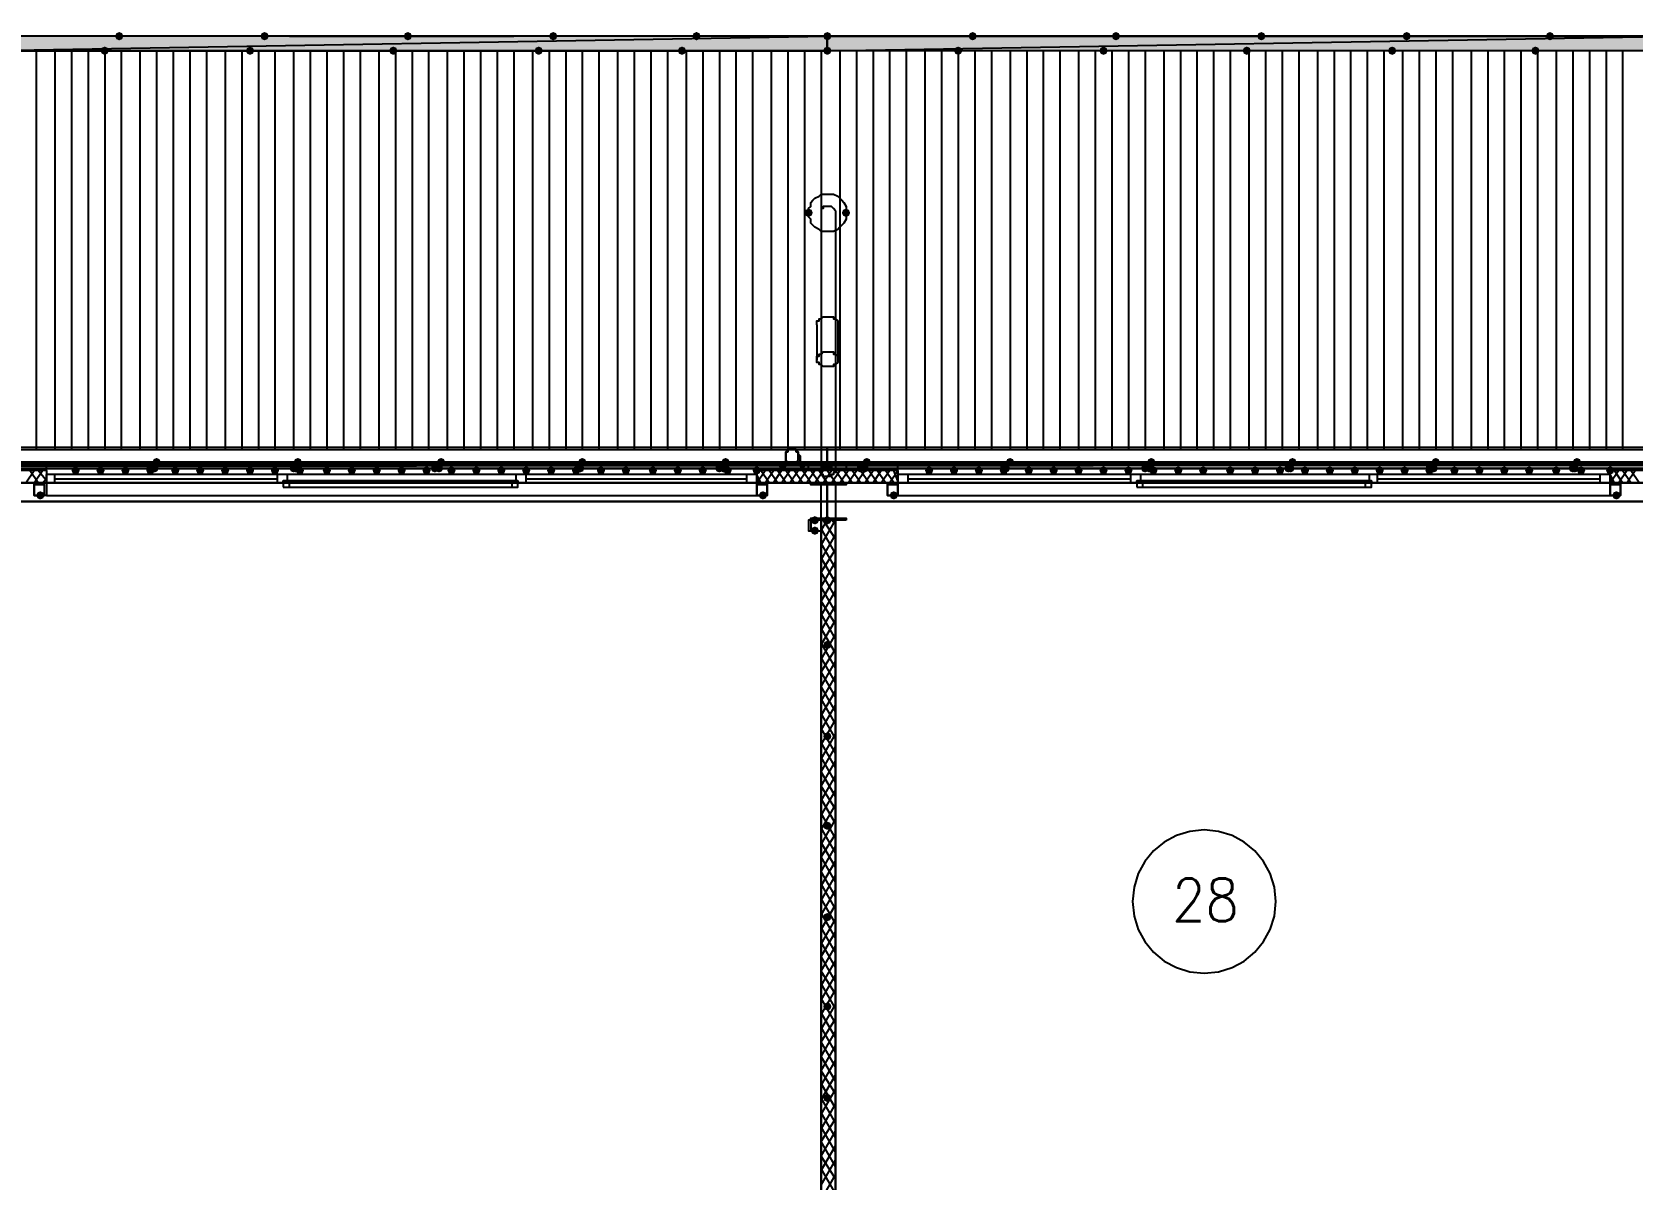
# Model space of a CAD drawing. Header units: millimetres. Extents: x 0 to 420, y 0 to 297.
# Drawn here: x 208.66 to 241.28, y 206.61 to 230 of the extents above; entities that cross this region are included whole.
import ezdxf

# ---------------------------------------------------------------- set-up
doc = ezdxf.new("R2010")
doc.units = ezdxf.units.MM
doc.layers.get('0').update_dxf_attribs({"linetype": 'CONTINUOUS'})
doc.styles.get("Standard").update_dxf_attribs({"font": 'STANDARD'})

msp = doc.modelspace()

# ---------------------------------------------------------------- hatches: boundary and pattern name
at = {"true_color": 0x0000fe}
for points in [[(210.523667, 229.912333), (210.498796, 229.852537), (210.439, 229.827667), (210.379204, 229.852537), (210.354333, 229.912333), (210.379204, 229.972129), (210.439, 229.997), (210.498796, 229.972129)], [(213.487, 229.912333), (213.462129, 229.852537), (213.402333, 229.827667), (213.342537, 229.852537), (213.317667, 229.912333), (213.342537, 229.972129), (213.402333, 229.997), (213.462129, 229.972129)], [(216.408, 229.912333), (216.383129, 229.852537), (216.323333, 229.827667), (216.263537, 229.852537), (216.238667, 229.912333), (216.263537, 229.972129), (216.323333, 229.997), (216.383129, 229.972129)], [(219.371333, 229.912333), (219.346462, 229.852537), (219.286667, 229.827667), (219.226871, 229.852537), (219.202, 229.912333), (219.226871, 229.972129), (219.286667, 229.997), (219.346462, 229.972129)], [(222.292333, 229.912333), (222.267462, 229.852537), (222.207667, 229.827667), (222.147871, 229.852537), (222.123, 229.912333), (222.147871, 229.972129), (222.207667, 229.997), (222.267462, 229.972129)], [(224.959333, 229.912333), (224.934463, 229.852537), (224.874667, 229.827667), (224.814871, 229.852537), (224.79, 229.912333), (224.814871, 229.972129), (224.874667, 229.997), (224.934462, 229.972129)], [(224.959333, 229.912333), (224.934463, 229.852537), (224.874667, 229.827667), (224.814871, 229.852537), (224.79, 229.912333), (224.814871, 229.972129), (224.874667, 229.997), (224.934462, 229.972129)], [(227.922667, 229.912333), (227.897796, 229.852537), (227.838, 229.827667), (227.778204, 229.852537), (227.753333, 229.912333), (227.778204, 229.972129), (227.838, 229.997), (227.897796, 229.972129)], [(230.843667, 229.912333), (230.818796, 229.852537), (230.759, 229.827667), (230.699204, 229.852537), (230.674333, 229.912333), (230.699204, 229.972129), (230.759, 229.997), (230.818796, 229.972129)], [(233.807, 229.912333), (233.782129, 229.852537), (233.722333, 229.827667), (233.662537, 229.852537), (233.637667, 229.912333), (233.662537, 229.972129), (233.722333, 229.997), (233.782129, 229.972129)], [(236.770333, 229.912333), (236.745462, 229.852537), (236.685667, 229.827667), (236.625871, 229.852537), (236.601, 229.912333), (236.625871, 229.972129), (236.685667, 229.997), (236.745462, 229.972129)], [(239.691333, 229.912333), (239.666462, 229.852537), (239.606667, 229.827667), (239.546871, 229.852537), (239.522, 229.912333), (239.546871, 229.972129), (239.606667, 229.997), (239.666462, 229.972129)], [(210.227333, 229.616), (210.202462, 229.556204), (210.142667, 229.531333), (210.082871, 229.556204), (210.058, 229.616), (210.082871, 229.675796), (210.142667, 229.700667), (210.202462, 229.675796)], [(213.190667, 229.616), (213.165796, 229.556204), (213.106, 229.531333), (213.046204, 229.556204), (213.021333, 229.616), (213.046204, 229.675796), (213.106, 229.700667), (213.165796, 229.675796)], [(216.111667, 229.616), (216.086796, 229.556204), (216.027, 229.531333), (215.967204, 229.556204), (215.942333, 229.616), (215.967204, 229.675796), (216.027, 229.700667), (216.086796, 229.675796)], [(219.075, 229.616), (219.050129, 229.556204), (218.990333, 229.531333), (218.930538, 229.556204), (218.905667, 229.616), (218.930537, 229.675796), (218.990333, 229.700667), (219.050129, 229.675796)], [(221.996, 229.616), (221.971129, 229.556204), (221.911333, 229.531333), (221.851538, 229.556204), (221.826667, 229.616), (221.851537, 229.675796), (221.911333, 229.700667), (221.971129, 229.675796)], [(224.959333, 229.616), (224.934463, 229.556204), (224.874667, 229.531333), (224.814871, 229.556204), (224.79, 229.616), (224.814871, 229.675796), (224.874667, 229.700667), (224.934462, 229.675796)], [(227.626333, 229.616), (227.601462, 229.556204), (227.541667, 229.531333), (227.481871, 229.556204), (227.457, 229.616), (227.481871, 229.675796), (227.541667, 229.700667), (227.601462, 229.675796)], [(230.589667, 229.616), (230.564796, 229.556204), (230.505, 229.531333), (230.445204, 229.556204), (230.420333, 229.616), (230.445204, 229.675796), (230.505, 229.700667), (230.564796, 229.675796)], [(233.510667, 229.616), (233.485796, 229.556204), (233.426, 229.531333), (233.366204, 229.556204), (233.341333, 229.616), (233.366204, 229.675796), (233.426, 229.700667), (233.485796, 229.675796)], [(236.474, 229.616), (236.449129, 229.556204), (236.389333, 229.531333), (236.329538, 229.556204), (236.304667, 229.616), (236.329537, 229.675796), (236.389333, 229.700667), (236.449129, 229.675796)], [(239.395, 229.616), (239.370129, 229.556204), (239.310333, 229.531333), (239.250538, 229.556204), (239.225667, 229.616), (239.250537, 229.675796), (239.310333, 229.700667), (239.370129, 229.675796)], [(211.158667, 221.107), (211.133796, 221.047204), (211.074, 221.022333), (211.014204, 221.047204), (210.989333, 221.107), (211.014204, 221.166796), (211.074, 221.191667), (211.133796, 221.166796)], [(211.243333, 221.107), (211.218462, 221.047204), (211.158667, 221.022333), (211.098871, 221.047204), (211.074, 221.107), (211.098871, 221.166796), (211.158667, 221.191667), (211.218462, 221.166796)], [(211.243333, 221.107), (211.218462, 221.047204), (211.158667, 221.022333), (211.098871, 221.047204), (211.074, 221.107), (211.098871, 221.166796), (211.158667, 221.191667), (211.218462, 221.166796)], [(211.285667, 221.234), (211.260796, 221.174204), (211.201, 221.149333), (211.141204, 221.174204), (211.116333, 221.234), (211.141204, 221.293796), (211.201, 221.318667), (211.260796, 221.293796)], [(214.079667, 221.107), (214.054796, 221.047204), (213.995, 221.022333), (213.935204, 221.047204), (213.910333, 221.107), (213.935204, 221.166796), (213.995, 221.191667), (214.054796, 221.166796)], [(214.122, 221.107), (214.097129, 221.047204), (214.037333, 221.022333), (213.977537, 221.047204), (213.952667, 221.107), (213.977537, 221.166796), (214.037333, 221.191667), (214.097129, 221.166796)], [(214.122, 221.107), (214.097129, 221.047204), (214.037333, 221.022333), (213.977537, 221.047204), (213.952667, 221.107), (213.977537, 221.166796), (214.037333, 221.191667), (214.097129, 221.166796)], [(214.164333, 221.234), (214.139462, 221.174204), (214.079667, 221.149333), (214.019871, 221.174204), (213.995, 221.234), (214.019871, 221.293796), (214.079667, 221.318667), (214.139462, 221.293796)], [(216.958333, 221.107), (216.933462, 221.047204), (216.873667, 221.022333), (216.813871, 221.047204), (216.789, 221.107), (216.813871, 221.166796), (216.873667, 221.191667), (216.933462, 221.166796)], [(217.043, 221.107), (217.018129, 221.047204), (216.958333, 221.022333), (216.898538, 221.047204), (216.873667, 221.107), (216.898537, 221.166796), (216.958333, 221.191667), (217.018129, 221.166796)], [(217.043, 221.107), (217.018129, 221.047204), (216.958333, 221.022333), (216.898538, 221.047204), (216.873667, 221.107), (216.898537, 221.166796), (216.958333, 221.191667), (217.018129, 221.166796)], [(217.085333, 221.234), (217.060462, 221.174204), (217.000667, 221.149333), (216.940871, 221.174204), (216.916, 221.234), (216.940871, 221.293796), (217.000667, 221.318667), (217.060462, 221.293796)], [(219.879333, 221.107), (219.854463, 221.047204), (219.794667, 221.022333), (219.734871, 221.047204), (219.71, 221.107), (219.734871, 221.166796), (219.794667, 221.191667), (219.854462, 221.166796)], [(219.921667, 221.107), (219.896796, 221.047204), (219.837, 221.022333), (219.777204, 221.047204), (219.752333, 221.107), (219.777204, 221.166796), (219.837, 221.191667), (219.896796, 221.166796)], [(219.921667, 221.107), (219.896796, 221.047204), (219.837, 221.022333), (219.777204, 221.047204), (219.752333, 221.107), (219.777204, 221.166796), (219.837, 221.191667), (219.896796, 221.166796)], [(219.964, 221.234), (219.939129, 221.174204), (219.879333, 221.149333), (219.819538, 221.174204), (219.794667, 221.234), (219.819537, 221.293796), (219.879333, 221.318667), (219.939129, 221.293796)], [(222.758, 221.107), (222.733129, 221.047204), (222.673333, 221.022333), (222.613538, 221.047204), (222.588667, 221.107), (222.613537, 221.166796), (222.673333, 221.191667), (222.733129, 221.166796)], [(222.842667, 221.107), (222.817796, 221.047204), (222.758, 221.022333), (222.698204, 221.047204), (222.673333, 221.107), (222.698204, 221.166796), (222.758, 221.191667), (222.817796, 221.166796)], [(222.842667, 221.107), (222.817796, 221.047204), (222.758, 221.022333), (222.698204, 221.047204), (222.673333, 221.107), (222.698204, 221.166796), (222.758, 221.191667), (222.817796, 221.166796)], [(222.885, 221.234), (222.860129, 221.174204), (222.800333, 221.149333), (222.740538, 221.174204), (222.715667, 221.234), (222.740537, 221.293796), (222.800333, 221.318667), (222.860129, 221.293796)], [(225.636667, 221.107), (225.611796, 221.047204), (225.552, 221.022333), (225.492204, 221.047204), (225.467333, 221.107), (225.492204, 221.166796), (225.552, 221.191667), (225.611796, 221.166796)], [(225.721333, 221.107), (225.696463, 221.047204), (225.636667, 221.022333), (225.576871, 221.047204), (225.552, 221.107), (225.576871, 221.166796), (225.636667, 221.191667), (225.696462, 221.166796)], [(225.721333, 221.107), (225.696463, 221.047204), (225.636667, 221.022333), (225.576871, 221.047204), (225.552, 221.107), (225.576871, 221.166796), (225.636667, 221.191667), (225.696462, 221.166796)], [(225.763667, 221.234), (225.738796, 221.174204), (225.679, 221.149333), (225.619204, 221.174204), (225.594333, 221.234), (225.619204, 221.293796), (225.679, 221.318667), (225.738796, 221.293796)], [(228.557667, 221.107), (228.532796, 221.047204), (228.473, 221.022333), (228.413204, 221.047204), (228.388333, 221.107), (228.413204, 221.166796), (228.473, 221.191667), (228.532796, 221.166796)], [(228.6, 221.107), (228.575129, 221.047204), (228.515333, 221.022333), (228.455537, 221.047204), (228.430667, 221.107), (228.455537, 221.166796), (228.515333, 221.191667), (228.575129, 221.166796)], [(228.6, 221.107), (228.575129, 221.047204), (228.515333, 221.022333), (228.455537, 221.047204), (228.430667, 221.107), (228.455537, 221.166796), (228.515333, 221.191667), (228.575129, 221.166796)], [(228.684667, 221.234), (228.659796, 221.174204), (228.6, 221.149333), (228.540204, 221.174204), (228.515333, 221.234), (228.540204, 221.293796), (228.6, 221.318667), (228.659796, 221.293796)], [(231.436333, 221.107), (231.411462, 221.047204), (231.351667, 221.022333), (231.291871, 221.047204), (231.267, 221.107), (231.291871, 221.166796), (231.351667, 221.191667), (231.411462, 221.166796)], [(231.521, 221.107), (231.496129, 221.047204), (231.436333, 221.022333), (231.376538, 221.047204), (231.351667, 221.107), (231.376537, 221.166796), (231.436333, 221.191667), (231.496129, 221.166796)], [(231.521, 221.107), (231.496129, 221.047204), (231.436333, 221.022333), (231.376538, 221.047204), (231.351667, 221.107), (231.376537, 221.166796), (231.436333, 221.191667), (231.496129, 221.166796)], [(231.563333, 221.234), (231.538462, 221.174204), (231.478667, 221.149333), (231.418871, 221.174204), (231.394, 221.234), (231.418871, 221.293796), (231.478667, 221.318667), (231.538462, 221.293796)], [(234.357333, 221.107), (234.332462, 221.047204), (234.272667, 221.022333), (234.212871, 221.047204), (234.188, 221.107), (234.212871, 221.166796), (234.272667, 221.191667), (234.332462, 221.166796)], [(234.399667, 221.107), (234.374796, 221.047204), (234.315, 221.022333), (234.255204, 221.047204), (234.230333, 221.107), (234.255204, 221.166796), (234.315, 221.191667), (234.374796, 221.166796)], [(234.399667, 221.107), (234.374796, 221.047204), (234.315, 221.022333), (234.255204, 221.047204), (234.230333, 221.107), (234.255204, 221.166796), (234.315, 221.191667), (234.374796, 221.166796)], [(234.442, 221.234), (234.417129, 221.174204), (234.357333, 221.149333), (234.297537, 221.174204), (234.272667, 221.234), (234.297537, 221.293796), (234.357333, 221.318667), (234.417129, 221.293796)], [(237.236, 221.107), (237.211129, 221.047204), (237.151333, 221.022333), (237.091538, 221.047204), (237.066667, 221.107), (237.091537, 221.166796), (237.151333, 221.191667), (237.211129, 221.166796)], [(237.320667, 221.107), (237.295796, 221.047204), (237.236, 221.022333), (237.176204, 221.047204), (237.151333, 221.107), (237.176204, 221.166796), (237.236, 221.191667), (237.295796, 221.166796)], [(237.320667, 221.107), (237.295796, 221.047204), (237.236, 221.022333), (237.176204, 221.047204), (237.151333, 221.107), (237.176204, 221.166796), (237.236, 221.191667), (237.295796, 221.166796)], [(237.363, 221.234), (237.338129, 221.174204), (237.278333, 221.149333), (237.218538, 221.174204), (237.193667, 221.234), (237.218537, 221.293796), (237.278333, 221.318667), (237.338129, 221.293796)], [(240.157, 221.107), (240.132129, 221.047204), (240.072333, 221.022333), (240.012538, 221.047204), (239.987667, 221.107), (240.012537, 221.166796), (240.072333, 221.191667), (240.132129, 221.166796)], [(240.199333, 221.107), (240.174463, 221.047204), (240.114667, 221.022333), (240.054871, 221.047204), (240.03, 221.107), (240.054871, 221.166796), (240.114667, 221.191667), (240.174462, 221.166796)], [(240.199333, 221.107), (240.174463, 221.047204), (240.114667, 221.022333), (240.054871, 221.047204), (240.03, 221.107), (240.054871, 221.166796), (240.114667, 221.191667), (240.174462, 221.166796)], [(240.241667, 221.234), (240.216796, 221.174204), (240.157, 221.149333), (240.097204, 221.174204), (240.072333, 221.234), (240.097204, 221.293796), (240.157, 221.318667), (240.216796, 221.293796)]]:
    msp.add_hatch(color=0, dxfattribs=at).paths.add_polyline_path(points, flags=0)
at = {"true_color": 0x000007}
h = msp.add_hatch(color=0, dxfattribs=at)
h.paths.add_polyline_path([(224.874667, 229.616), (207.518, 229.616), (224.874667, 229.912333)], flags=0)
h.paths.add_polyline_path([(207.518, 229.616), (224.874667, 229.912333), (207.518, 229.912333)], flags=0)
h = msp.add_hatch(color=0, dxfattribs=at)
h.paths.add_polyline_path([(242.273667, 229.616), (224.874667, 229.616), (242.273667, 229.912333)], flags=0)
h.paths.add_polyline_path([(224.874667, 229.616), (242.273667, 229.912333), (224.874667, 229.912333)], flags=0)
for points in [[(224.578333, 226.314), (224.553462, 226.254204), (224.493667, 226.229333), (224.433871, 226.254204), (224.409, 226.314), (224.433871, 226.373796), (224.493667, 226.398667), (224.553462, 226.373796)], [(225.340333, 226.314), (225.315462, 226.254204), (225.255667, 226.229333), (225.195871, 226.254204), (225.171, 226.314), (225.195871, 226.373796), (225.255667, 226.398667), (225.315462, 226.373796)], [(209.634667, 221.064667), (209.609796, 221.004871), (209.55, 220.98), (209.490204, 221.004871), (209.465333, 221.064667), (209.490204, 221.124462), (209.55, 221.149333), (209.609796, 221.124463)], [(210.142667, 221.064667), (210.117796, 221.004871), (210.058, 220.98), (209.998204, 221.004871), (209.973333, 221.064667), (209.998204, 221.124462), (210.058, 221.149333), (210.117796, 221.124463)], [(210.650667, 221.064667), (210.625796, 221.004871), (210.566, 220.98), (210.506204, 221.004871), (210.481333, 221.064667), (210.506204, 221.124462), (210.566, 221.149333), (210.625796, 221.124463)], [(211.158667, 221.064667), (211.133796, 221.004871), (211.074, 220.98), (211.014204, 221.004871), (210.989333, 221.064667), (211.014204, 221.124462), (211.074, 221.149333), (211.133796, 221.124463)], [(211.666667, 221.064667), (211.641796, 221.004871), (211.582, 220.98), (211.522204, 221.004871), (211.497333, 221.064667), (211.522204, 221.124462), (211.582, 221.149333), (211.641796, 221.124463)], [(212.174667, 221.064667), (212.149796, 221.004871), (212.09, 220.98), (212.030204, 221.004871), (212.005333, 221.064667), (212.030204, 221.124462), (212.09, 221.149333), (212.149796, 221.124463)], [(212.682667, 221.064667), (212.657796, 221.004871), (212.598, 220.98), (212.538204, 221.004871), (212.513333, 221.064667), (212.538204, 221.124462), (212.598, 221.149333), (212.657796, 221.124463)], [(213.190667, 221.064667), (213.165796, 221.004871), (213.106, 220.98), (213.046204, 221.004871), (213.021333, 221.064667), (213.046204, 221.124462), (213.106, 221.149333), (213.165796, 221.124463)], [(213.698667, 221.064667), (213.673796, 221.004871), (213.614, 220.98), (213.554204, 221.004871), (213.529333, 221.064667), (213.554204, 221.124462), (213.614, 221.149333), (213.673796, 221.124463)], [(214.206667, 221.064667), (214.181796, 221.004871), (214.122, 220.98), (214.062204, 221.004871), (214.037333, 221.064667), (214.062204, 221.124462), (214.122, 221.149333), (214.181796, 221.124463)], [(214.757, 221.064667), (214.732129, 221.004871), (214.672333, 220.98), (214.612537, 221.004871), (214.587667, 221.064667), (214.612537, 221.124462), (214.672333, 221.149333), (214.732129, 221.124463)], [(215.265, 221.064667), (215.240129, 221.004871), (215.180333, 220.98), (215.120538, 221.004871), (215.095667, 221.064667), (215.120537, 221.124462), (215.180333, 221.149333), (215.240129, 221.124463)], [(215.773, 221.064667), (215.748129, 221.004871), (215.688333, 220.98), (215.628537, 221.004871), (215.603667, 221.064667), (215.628537, 221.124462), (215.688333, 221.149333), (215.748129, 221.124463)], [(216.281, 221.064667), (216.256129, 221.004871), (216.196333, 220.98), (216.136538, 221.004871), (216.111667, 221.064667), (216.136537, 221.124462), (216.196333, 221.149333), (216.256129, 221.124463)], [(216.789, 221.064667), (216.764129, 221.004871), (216.704333, 220.98), (216.644538, 221.004871), (216.619667, 221.064667), (216.644537, 221.124462), (216.704333, 221.149333), (216.764129, 221.124463)], [(217.297, 221.064667), (217.272129, 221.004871), (217.212333, 220.98), (217.152537, 221.004871), (217.127667, 221.064667), (217.152537, 221.124462), (217.212333, 221.149333), (217.272129, 221.124463)], [(217.805, 221.064667), (217.780129, 221.004871), (217.720333, 220.98), (217.660538, 221.004871), (217.635667, 221.064667), (217.660537, 221.124462), (217.720333, 221.149333), (217.780129, 221.124463)], [(218.313, 221.064667), (218.288129, 221.004871), (218.228333, 220.98), (218.168538, 221.004871), (218.143667, 221.064667), (218.168537, 221.124462), (218.228333, 221.149333), (218.288129, 221.124463)], [(218.821, 221.064667), (218.796129, 221.004871), (218.736333, 220.98), (218.676538, 221.004871), (218.651667, 221.064667), (218.676537, 221.124462), (218.736333, 221.149333), (218.796129, 221.124463)], [(219.329, 221.064667), (219.304129, 221.004871), (219.244333, 220.98), (219.184538, 221.004871), (219.159667, 221.064667), (219.184537, 221.124462), (219.244333, 221.149333), (219.304129, 221.124463)], [(219.837, 221.064667), (219.812129, 221.004871), (219.752333, 220.98), (219.692537, 221.004871), (219.667667, 221.064667), (219.692537, 221.124462), (219.752333, 221.149333), (219.812129, 221.124463)], [(220.345, 221.064667), (220.320129, 221.004871), (220.260333, 220.98), (220.200538, 221.004871), (220.175667, 221.064667), (220.200537, 221.124462), (220.260333, 221.149333), (220.320129, 221.124463)], [(220.853, 221.064667), (220.828129, 221.004871), (220.768333, 220.98), (220.708538, 221.004871), (220.683667, 221.064667), (220.708537, 221.124462), (220.768333, 221.149333), (220.828129, 221.124463)], [(221.403333, 221.064667), (221.378463, 221.004871), (221.318667, 220.98), (221.258871, 221.004871), (221.234, 221.064667), (221.258871, 221.124462), (221.318667, 221.149333), (221.378462, 221.124463)], [(221.911333, 221.064667), (221.886462, 221.004871), (221.826667, 220.98), (221.766871, 221.004871), (221.742, 221.064667), (221.766871, 221.124462), (221.826667, 221.149333), (221.886462, 221.124463)], [(222.419333, 221.064667), (222.394463, 221.004871), (222.334667, 220.98), (222.274871, 221.004871), (222.25, 221.064667), (222.274871, 221.124462), (222.334667, 221.149333), (222.394462, 221.124463)], [(222.927333, 221.064667), (222.902462, 221.004871), (222.842667, 220.98), (222.782871, 221.004871), (222.758, 221.064667), (222.782871, 221.124462), (222.842667, 221.149333), (222.902462, 221.124463)], [(223.52, 221.064667), (223.495129, 221.004871), (223.435333, 220.98), (223.375538, 221.004871), (223.350667, 221.064667), (223.375537, 221.124462), (223.435333, 221.149333), (223.495129, 221.124463)], [(223.52, 221.064667), (223.495129, 221.004871), (223.435333, 220.98), (223.375538, 221.004871), (223.350667, 221.064667), (223.375537, 221.124462), (223.435333, 221.149333), (223.495129, 221.124463)], [(227.033667, 221.064667), (227.008796, 221.004871), (226.949, 220.98), (226.889204, 221.004871), (226.864333, 221.064667), (226.889204, 221.124462), (226.949, 221.149333), (227.008796, 221.124463)], [(227.541667, 221.064667), (227.516796, 221.004871), (227.457, 220.98), (227.397204, 221.004871), (227.372333, 221.064667), (227.397204, 221.124462), (227.457, 221.149333), (227.516796, 221.124463)], [(228.049667, 221.064667), (228.024796, 221.004871), (227.965, 220.98), (227.905204, 221.004871), (227.880333, 221.064667), (227.905204, 221.124462), (227.965, 221.149333), (228.024796, 221.124463)], [(228.557667, 221.064667), (228.532796, 221.004871), (228.473, 220.98), (228.413204, 221.004871), (228.388333, 221.064667), (228.413204, 221.124462), (228.473, 221.149333), (228.532796, 221.124463)], [(229.065667, 221.064667), (229.040796, 221.004871), (228.981, 220.98), (228.921204, 221.004871), (228.896333, 221.064667), (228.921204, 221.124462), (228.981, 221.149333), (229.040796, 221.124463)], [(229.573667, 221.064667), (229.548796, 221.004871), (229.489, 220.98), (229.429204, 221.004871), (229.404333, 221.064667), (229.429204, 221.124462), (229.489, 221.149333), (229.548796, 221.124463)], [(230.081667, 221.064667), (230.056796, 221.004871), (229.997, 220.98), (229.937204, 221.004871), (229.912333, 221.064667), (229.937204, 221.124462), (229.997, 221.149333), (230.056796, 221.124463)], [(230.589667, 221.064667), (230.564796, 221.004871), (230.505, 220.98), (230.445204, 221.004871), (230.420333, 221.064667), (230.445204, 221.124462), (230.505, 221.149333), (230.564796, 221.124463)], [(231.097667, 221.064667), (231.072796, 221.004871), (231.013, 220.98), (230.953204, 221.004871), (230.928333, 221.064667), (230.953204, 221.124462), (231.013, 221.149333), (231.072796, 221.124463)], [(231.605667, 221.064667), (231.580796, 221.004871), (231.521, 220.98), (231.461204, 221.004871), (231.436333, 221.064667), (231.461204, 221.124462), (231.521, 221.149333), (231.580796, 221.124463)], [(232.113667, 221.064667), (232.088796, 221.004871), (232.029, 220.98), (231.969204, 221.004871), (231.944333, 221.064667), (231.969204, 221.124462), (232.029, 221.149333), (232.088796, 221.124463)], [(232.621667, 221.064667), (232.596796, 221.004871), (232.537, 220.98), (232.477204, 221.004871), (232.452333, 221.064667), (232.477204, 221.124462), (232.537, 221.149333), (232.596796, 221.124463)], [(233.172, 221.064667), (233.147129, 221.004871), (233.087333, 220.98), (233.027537, 221.004871), (233.002667, 221.064667), (233.027537, 221.124462), (233.087333, 221.149333), (233.147129, 221.124463)], [(233.68, 221.064667), (233.655129, 221.004871), (233.595333, 220.98), (233.535538, 221.004871), (233.510667, 221.064667), (233.535537, 221.124462), (233.595333, 221.149333), (233.655129, 221.124463)], [(234.188, 221.064667), (234.163129, 221.004871), (234.103333, 220.98), (234.043538, 221.004871), (234.018667, 221.064667), (234.043537, 221.124462), (234.103333, 221.149333), (234.163129, 221.124463)], [(234.696, 221.064667), (234.671129, 221.004871), (234.611333, 220.98), (234.551538, 221.004871), (234.526667, 221.064667), (234.551537, 221.124462), (234.611333, 221.149333), (234.671129, 221.124463)], [(235.204, 221.064667), (235.179129, 221.004871), (235.119333, 220.98), (235.059538, 221.004871), (235.034667, 221.064667), (235.059537, 221.124462), (235.119333, 221.149333), (235.179129, 221.124463)], [(235.712, 221.064667), (235.687129, 221.004871), (235.627333, 220.98), (235.567537, 221.004871), (235.542667, 221.064667), (235.567537, 221.124462), (235.627333, 221.149333), (235.687129, 221.124463)], [(236.22, 221.064667), (236.195129, 221.004871), (236.135333, 220.98), (236.075538, 221.004871), (236.050667, 221.064667), (236.075537, 221.124462), (236.135333, 221.149333), (236.195129, 221.124463)], [(236.728, 221.064667), (236.703129, 221.004871), (236.643333, 220.98), (236.583537, 221.004871), (236.558667, 221.064667), (236.583537, 221.124462), (236.643333, 221.149333), (236.703129, 221.124463)], [(237.236, 221.064667), (237.211129, 221.004871), (237.151333, 220.98), (237.091538, 221.004871), (237.066667, 221.064667), (237.091537, 221.124462), (237.151333, 221.149333), (237.211129, 221.124463)], [(237.744, 221.064667), (237.719129, 221.004871), (237.659333, 220.98), (237.599538, 221.004871), (237.574667, 221.064667), (237.599537, 221.124462), (237.659333, 221.149333), (237.719129, 221.124463)], [(238.252, 221.064667), (238.227129, 221.004871), (238.167333, 220.98), (238.107537, 221.004871), (238.082667, 221.064667), (238.107537, 221.124462), (238.167333, 221.149333), (238.227129, 221.124463)], [(238.76, 221.064667), (238.735129, 221.004871), (238.675333, 220.98), (238.615538, 221.004871), (238.590667, 221.064667), (238.615537, 221.124462), (238.675333, 221.149333), (238.735129, 221.124463)], [(239.268, 221.064667), (239.243129, 221.004871), (239.183333, 220.98), (239.123538, 221.004871), (239.098667, 221.064667), (239.123537, 221.124462), (239.183333, 221.149333), (239.243129, 221.124463)], [(239.818333, 221.064667), (239.793462, 221.004871), (239.733667, 220.98), (239.673871, 221.004871), (239.649, 221.064667), (239.673871, 221.124462), (239.733667, 221.149333), (239.793462, 221.124463)], [(240.326333, 221.064667), (240.301462, 221.004871), (240.241667, 220.98), (240.181871, 221.004871), (240.157, 221.064667), (240.181871, 221.124462), (240.241667, 221.149333), (240.301462, 221.124463)], [(240.919, 221.064667), (240.894129, 221.004871), (240.834333, 220.98), (240.774538, 221.004871), (240.749667, 221.064667), (240.774537, 221.124462), (240.834333, 221.149333), (240.894129, 221.124463)], [(208.915, 220.556667), (208.890129, 220.496871), (208.830333, 220.472), (208.770538, 220.496871), (208.745667, 220.556667), (208.770537, 220.616462), (208.830333, 220.641333), (208.890129, 220.616463)], [(223.647, 220.556667), (223.622129, 220.496871), (223.562333, 220.472), (223.502537, 220.496871), (223.477667, 220.556667), (223.502537, 220.616462), (223.562333, 220.641333), (223.622129, 220.616463)], [(226.314, 220.556667), (226.289129, 220.496871), (226.229333, 220.472), (226.169537, 220.496871), (226.144667, 220.556667), (226.169537, 220.616462), (226.229333, 220.641333), (226.289129, 220.616463)], [(241.046, 220.556667), (241.021129, 220.496871), (240.961333, 220.472), (240.901538, 220.496871), (240.876667, 220.556667), (240.901537, 220.616462), (240.961333, 220.641333), (241.021129, 220.616463)], [(224.705333, 220.048667), (224.680462, 219.988871), (224.620667, 219.964), (224.560871, 219.988871), (224.536, 220.048667), (224.560871, 220.108462), (224.620667, 220.133333), (224.680462, 220.108463)], [(224.705333, 219.837), (224.680462, 219.777204), (224.620667, 219.752333), (224.560871, 219.777204), (224.536, 219.837), (224.560871, 219.896796), (224.620667, 219.921667), (224.680462, 219.896796)], [(224.959333, 220.048667), (224.934463, 219.988871), (224.874667, 219.964), (224.814871, 219.988871), (224.79, 220.048667), (224.814871, 220.108462), (224.874667, 220.133333), (224.934462, 220.108463)], [(224.959333, 217.508667), (224.934463, 217.448871), (224.874667, 217.424), (224.814871, 217.448871), (224.79, 217.508667), (224.814871, 217.568462), (224.874667, 217.593333), (224.934462, 217.568463)], [(224.959333, 215.646), (224.934463, 215.586204), (224.874667, 215.561333), (224.814871, 215.586204), (224.79, 215.646), (224.814871, 215.705796), (224.874667, 215.730667), (224.934462, 215.705796)], [(224.959333, 213.825667), (224.934463, 213.765871), (224.874667, 213.741), (224.814871, 213.765871), (224.79, 213.825667), (224.814871, 213.885462), (224.874667, 213.910333), (224.934462, 213.885463)], [(224.959333, 211.963), (224.934463, 211.903204), (224.874667, 211.878333), (224.814871, 211.903204), (224.79, 211.963), (224.814871, 212.022796), (224.874667, 212.047667), (224.934462, 212.022796)], [(224.959333, 210.142667), (224.934463, 210.082871), (224.874667, 210.058), (224.814871, 210.082871), (224.79, 210.142667), (224.814871, 210.202462), (224.874667, 210.227333), (224.934462, 210.202463)], [(224.959333, 208.28), (224.934463, 208.220204), (224.874667, 208.195333), (224.814871, 208.220204), (224.79, 208.28), (224.814871, 208.339796), (224.874667, 208.364667), (224.934462, 208.339796)]]:
    msp.add_hatch(color=0, dxfattribs=at).paths.add_polyline_path(points, flags=0)
h = msp.add_hatch(color=0, dxfattribs=at)
h.paths.add_polyline_path([(119.972667, 221.234), (381.973667, 221.234), (119.972667, 221.107)], flags=0)
h.paths.add_polyline_path([(381.973667, 221.234), (119.972667, 221.107), (381.973667, 221.107)], flags=0)

# ---------------------------------------------------------------- linework, layer by layer
at = {"color": 0, "true_color": 0x000007}
for points in [[(224.874667, 229.912333), (207.518, 229.912333)], [(213.910333, 229.912333), (218.482333, 229.912333)], [(242.273667, 229.912333), (224.874667, 229.912333)], [(231.309333, 229.912333), (235.839, 229.912333)], [(224.493667, 226.314), (224.493667, 226.398667), (224.536, 226.441), (224.536, 226.525667), (224.578333, 226.568), (224.620667, 226.610333), (224.705333, 226.652667), (224.747667, 226.695), (224.832333, 226.695), (224.874667, 226.695), (224.959333, 226.695), (225.001667, 226.695), (225.086333, 226.652667), (225.128667, 226.610333), (225.171, 226.568), (225.213333, 226.525667), (225.255667, 226.441), (225.255667, 226.398667), (225.255667, 226.314)], [(225.044, 226.356333), (225.001667, 226.398667), (224.959333, 226.441), (224.917, 226.441), (224.874667, 226.441), (224.832333, 226.441), (224.79, 226.441), (224.79, 226.398667), (224.747667, 226.398667), (224.747667, 226.356333)], [(224.747667, 226.356333), (224.747667, 221.022333)], [(225.044, 226.356333), (225.044, 221.022333)], [(224.663, 224.028), (224.663, 224.070333), (224.663, 224.112667), (224.705333, 224.112667), (224.705333, 224.155), (224.747667, 224.155), (224.79, 224.197333), (224.832333, 224.197333), (224.874667, 224.197333), (224.917, 224.197333), (224.959333, 224.197333), (225.001667, 224.197333), (225.001667, 224.155), (225.044, 224.155), (225.086333, 224.112667), (225.086333, 224.070333), (225.086333, 224.028)], [(224.663, 224.028), (224.663, 223.308333)], [(225.086333, 224.028), (225.086333, 223.308333)], [(208.957333, 221.064667), (208.957333, 221.191667), (223.435333, 221.191667), (223.435333, 221.064667)], [(225.255667, 221.191667), (225.213333, 221.191667), (225.171, 221.191667), (225.128667, 221.191667), (225.086333, 221.191667), (225.001667, 221.191667), (224.959333, 221.191667), (224.874667, 221.191667), (224.832333, 221.191667), (224.747667, 221.191667), (224.705333, 221.191667), (224.620667, 221.191667), (224.578333, 221.191667), (224.536, 221.191667), (224.493667, 221.191667)], [(225.255667, 221.191667), (225.255667, 221.064667), (225.213333, 221.064667), (225.171, 221.064667), (225.128667, 221.064667), (225.086333, 221.064667), (225.001667, 221.064667), (224.959333, 221.064667), (224.874667, 221.064667), (224.832333, 221.064667), (224.747667, 221.064667), (224.705333, 221.064667), (224.620667, 221.064667), (224.578333, 221.064667), (224.536, 221.064667), (224.493667, 221.064667), (224.493667, 221.191667)], [(226.314, 221.064667), (226.314, 221.191667), (240.834333, 221.191667), (240.834333, 221.064667)], [(119.972667, 221.107), (381.973667, 221.107), (119.972667, 221.107), (381.973667, 221.107)], [(119.972667, 221.107), (381.973667, 221.107)], [(119.972667, 221.107), (381.973667, 221.107)], [(208.957333, 221.064667), (206.036333, 221.064667)], [(208.534, 220.810667), (208.703333, 221.064667)], [(208.788, 220.810667), (208.618667, 221.064667)], [(208.703333, 220.810667), (208.872667, 221.064667)], [(208.957333, 220.853), (208.788, 221.064667)], [(208.872667, 220.810667), (208.957333, 220.895333)], [(208.957333, 221.064667), (208.957333, 220.98), (208.957333, 220.810667)], [(208.957333, 221.064667), (208.957333, 220.98)], [(208.957333, 220.810667), (209.126667, 220.810667), (209.126667, 220.98), (208.957333, 220.98)], [(213.656333, 220.98), (209.126667, 220.98)], [(209.126667, 220.895333), (213.656333, 220.895333)], [(213.741, 220.98), (213.656333, 220.98), (213.656333, 220.810667), (213.741, 220.810667)], [(213.741, 220.810667), (213.783333, 220.810667), (213.783333, 220.853), (213.868, 220.853), (213.868, 220.98), (213.741, 220.98)], [(218.524667, 220.98), (213.868, 220.98)], [(218.44, 220.853), (213.910333, 220.853)], [(218.609333, 220.98), (218.524667, 220.98), (218.524667, 220.853), (218.567, 220.853), (218.567, 220.810667), (218.609333, 220.810667)], [(218.609333, 220.810667), (218.736333, 220.810667), (218.736333, 220.98), (218.609333, 220.98)], [(223.223667, 220.98), (218.736333, 220.98)], [(218.736333, 220.895333), (223.223667, 220.895333)], [(223.435333, 220.98), (223.223667, 220.98), (223.223667, 220.810667), (223.435333, 220.810667)], [(223.435333, 220.810667), (223.604667, 221.064667)], [(223.435333, 221.064667), (223.435333, 220.98), (223.435333, 220.810667)], [(223.435333, 221.064667), (223.435333, 220.98)], [(226.314, 221.064667), (223.435333, 221.064667)], [(223.52, 220.810667), (223.435333, 220.98)], [(223.689333, 220.810667), (223.52, 221.064667)], [(223.604667, 220.810667), (223.774, 221.064667)], [(223.858667, 220.810667), (223.689333, 221.064667)], [(223.774, 220.810667), (223.943333, 221.064667)], [(224.028, 220.810667), (223.858667, 221.064667)], [(223.943333, 220.810667), (224.112667, 221.064667)], [(224.197333, 220.810667), (224.028, 221.064667)], [(224.112667, 220.810667), (224.282, 221.064667)], [(224.366667, 220.810667), (224.197333, 221.064667)], [(224.282, 220.810667), (224.451333, 221.064667)], [(224.536, 220.810667), (224.366667, 221.064667)], [(224.451333, 220.810667), (224.620667, 221.064667)], [(224.705333, 220.810667), (224.536, 221.064667)], [(224.620667, 220.810667), (224.79, 221.064667)], [(224.874667, 220.810667), (224.705333, 221.064667)], [(224.79, 220.810667), (224.959333, 221.064667)], [(225.044, 220.810667), (224.874667, 221.064667)], [(224.959333, 220.810667), (225.128667, 221.064667)], [(225.213333, 220.810667), (225.044, 221.064667)], [(225.128667, 220.810667), (225.298, 221.064667)], [(225.382667, 220.810667), (225.213333, 221.064667)], [(225.298, 220.810667), (225.467333, 221.064667)], [(225.552, 220.810667), (225.382667, 221.064667)], [(225.467333, 220.810667), (225.636667, 221.064667)], [(225.721333, 220.810667), (225.552, 221.064667)], [(225.636667, 220.810667), (225.806, 221.064667)], [(225.890667, 220.810667), (225.721333, 221.064667)], [(225.806, 220.810667), (225.975333, 221.064667)], [(226.06, 220.810667), (225.890667, 221.064667)], [(225.975333, 220.810667), (226.144667, 221.064667)], [(226.229333, 220.810667), (226.06, 221.064667)], [(226.144667, 220.810667), (226.314, 221.064667)], [(226.314, 220.853), (226.229333, 221.064667)], [(226.314, 221.064667), (226.314, 220.98), (226.314, 220.810667)], [(226.314, 221.064667), (226.314, 220.98)], [(226.314, 220.810667), (226.525667, 220.810667), (226.525667, 220.98), (226.314, 220.98)], [(226.314, 220.810667), (226.314, 220.853)], [(231.055333, 220.98), (226.525667, 220.98)], [(226.525667, 220.895333), (231.055333, 220.895333)], [(231.14, 220.98), (231.055333, 220.98), (231.055333, 220.810667), (231.14, 220.810667)], [(231.14, 220.810667), (231.182333, 220.810667), (231.182333, 220.853), (231.267, 220.853), (231.267, 220.98), (231.14, 220.98)], [(235.923667, 220.98), (231.267, 220.98)], [(235.839, 220.853), (231.309333, 220.853)], [(236.008333, 220.98), (235.923667, 220.98), (235.923667, 220.853), (235.966, 220.853), (235.966, 220.810667), (236.008333, 220.810667)], [(236.008333, 220.810667), (236.093, 220.810667), (236.093, 220.98), (236.008333, 220.98)], [(240.622667, 220.98), (236.093, 220.98)], [(236.093, 220.895333), (240.622667, 220.895333)], [(240.834333, 220.98), (240.622667, 220.98), (240.622667, 220.810667), (240.834333, 220.810667)], [(240.834333, 221.022333), (240.834333, 221.064667)], [(240.834333, 220.810667), (241.003667, 221.064667)], [(240.834333, 221.064667), (240.834333, 220.98), (240.834333, 220.810667)], [(240.834333, 221.064667), (240.834333, 220.98)], [(243.713, 221.064667), (240.834333, 221.064667)], [(240.919, 220.810667), (240.834333, 220.98)], [(241.088333, 220.810667), (240.919, 221.064667)], [(241.003667, 220.810667), (241.173, 221.064667)], [(241.257667, 220.810667), (241.088333, 221.064667)], [(241.173, 220.810667), (241.342333, 221.064667)], [(241.427, 220.810667), (241.257667, 221.064667)], [(206.036333, 220.810667), (208.957333, 220.810667)], [(208.830333, 220.810667), (208.830333, 220.768333)], [(216.196333, 220.810667), (208.957333, 220.810667), (208.957333, 220.683667)], [(216.196333, 220.810667), (208.957333, 220.810667), (208.957333, 220.683667)], [(208.957333, 220.810667), (223.435333, 220.810667)], [(208.957333, 220.683667), (208.957333, 220.556667), (216.196333, 220.556667)], [(208.957333, 220.683667), (208.957333, 220.556667), (216.196333, 220.556667)], [(209.126667, 220.810667), (213.656333, 220.810667)], [(213.910333, 220.810667), (218.44, 220.810667)], [(213.910333, 220.726), (218.44, 220.726)], [(213.910333, 220.726), (218.44, 220.726)], [(223.435333, 220.683667), (223.435333, 220.810667), (216.196333, 220.810667)], [(223.435333, 220.683667), (223.435333, 220.810667), (216.196333, 220.810667)], [(216.196333, 220.556667), (223.435333, 220.556667), (223.435333, 220.683667)], [(216.196333, 220.556667), (223.435333, 220.556667), (223.435333, 220.683667)], [(218.736333, 220.810667), (223.223667, 220.810667)], [(223.435333, 220.810667), (226.314, 220.810667)], [(223.562333, 220.810667), (223.562333, 220.768333)], [(224.536, 220.768333), (224.536, 220.810667)], [(224.705333, 220.768333), (224.705333, 220.810667)], [(224.874667, 220.048667), (224.874667, 220.810667)], [(225.044, 220.768333), (225.044, 220.810667)], [(225.213333, 220.768333), (225.213333, 220.810667)], [(226.229333, 220.810667), (226.229333, 220.768333)], [(233.595333, 220.810667), (226.314, 220.810667), (226.314, 220.683667)], [(233.595333, 220.810667), (226.314, 220.810667), (226.314, 220.683667)], [(226.314, 220.810667), (240.834333, 220.810667)], [(226.314, 220.683667), (226.314, 220.556667), (233.595333, 220.556667)], [(226.314, 220.683667), (226.314, 220.556667), (233.595333, 220.556667)], [(226.525667, 220.810667), (231.055333, 220.810667)], [(231.309333, 220.810667), (235.839, 220.810667)], [(231.309333, 220.726), (235.839, 220.726)], [(231.309333, 220.726), (235.839, 220.726)], [(240.834333, 220.683667), (240.834333, 220.810667), (233.595333, 220.810667)], [(240.834333, 220.683667), (240.834333, 220.810667), (233.595333, 220.810667)], [(233.595333, 220.556667), (240.834333, 220.556667), (240.834333, 220.683667)], [(233.595333, 220.556667), (240.834333, 220.556667), (240.834333, 220.683667)], [(236.093, 220.810667), (240.622667, 220.810667)], [(240.834333, 220.810667), (242.654667, 220.810667)], [(240.961333, 220.810667), (240.961333, 220.768333)], [(224.536, 220.048667), (224.536, 220.091)], [(224.705333, 220.048667), (224.705333, 220.091)], [(224.747667, 219.837), (224.874667, 220.048667)], [(224.747667, 219.540667), (225.044, 220.048667)], [(225.044, 219.371333), (224.747667, 219.879333)], [(225.044, 219.667667), (224.79, 220.048667)], [(225.044, 219.964), (224.959333, 220.048667)], [(225.044, 220.048667), (225.044, 220.091)], [(225.213333, 220.048667), (225.213333, 220.091)], [(224.747667, 219.244333), (225.044, 219.752333)], [(225.044, 219.075), (224.747667, 219.583)], [(224.747667, 218.990333), (225.044, 219.456)], [(225.044, 218.778667), (224.747667, 219.286667)], [(224.747667, 218.694), (225.044, 219.202)], [(225.044, 218.482333), (224.747667, 218.990333)], [(224.747667, 218.397667), (225.044, 218.905667)], [(225.044, 218.186), (224.747667, 218.694)], [(224.747667, 218.101333), (225.044, 218.609333)], [(225.044, 217.932), (224.747667, 218.397667)], [(224.747667, 217.805), (225.044, 218.313)], [(225.044, 217.635667), (224.747667, 218.143667)], [(224.747667, 217.508667), (225.044, 218.016667)], [(225.044, 217.339333), (224.747667, 217.847333)], [(224.747667, 217.212333), (225.044, 217.720333)], [(225.044, 217.043), (224.747667, 217.551)], [(224.747667, 216.958333), (225.044, 217.424)], [(225.044, 216.746667), (224.747667, 217.254667)], [(224.747667, 216.662), (225.044, 217.17)], [(225.044, 216.450333), (224.747667, 216.958333)], [(224.747667, 216.365667), (225.044, 216.873667)], [(225.044, 216.154), (224.747667, 216.662)], [(224.747667, 216.069333), (225.044, 216.577333)], [(225.044, 215.9), (224.747667, 216.408)], [(224.747667, 215.773), (225.044, 216.281)], [(225.044, 215.603667), (224.747667, 216.111667)], [(224.747667, 215.476667), (225.044, 215.984667)], [(225.044, 215.307333), (224.747667, 215.815333)], [(224.747667, 215.180333), (225.044, 215.688333)], [(225.044, 215.011), (224.747667, 215.519)], [(224.747667, 214.926333), (225.044, 215.434333)], [(225.044, 214.714667), (224.747667, 215.222667)], [(224.747667, 214.63), (225.044, 215.138)], [(225.044, 214.418333), (224.747667, 214.926333)], [(224.747667, 214.333667), (225.044, 214.841667)], [(225.044, 214.164333), (224.747667, 214.63)], [(224.747667, 214.037333), (225.044, 214.545333)], [(225.044, 213.868), (224.747667, 214.376)], [(224.747667, 213.741), (225.044, 214.249)], [(225.044, 213.571667), (224.747667, 214.079667)], [(224.747667, 213.444667), (225.044, 213.952667)], [(225.044, 213.275333), (224.747667, 213.783333)], [(224.747667, 213.190667), (225.044, 213.656333)], [(234.018667, 212.2805), (233.988995, 212.574844), (233.903894, 212.848996), (233.769238, 213.097083), (233.590899, 213.313232), (233.374749, 213.491572), (233.126662, 213.626228), (232.85251, 213.711328), (232.558167, 213.741), (232.263823, 213.711328), (231.989671, 213.626228), (231.741584, 213.491572), (231.525434, 213.313232), (231.347095, 213.097083), (231.212439, 212.848996), (231.127339, 212.574844), (231.097667, 212.2805)], [(225.044, 212.979), (224.747667, 213.487)], [(224.747667, 212.894333), (225.044, 213.402333)], [(225.044, 212.682667), (224.747667, 213.190667)], [(224.747667, 212.598), (225.044, 213.106)], [(225.044, 212.386333), (224.747667, 212.894333)], [(224.747667, 212.301667), (225.044, 212.809667)], [(225.044, 212.132333), (224.747667, 212.640333)], [(224.747667, 212.005333), (225.044, 212.513333)], [(225.044, 211.836), (224.747667, 212.344)], [(224.747667, 211.709), (225.044, 212.217)], [(225.044, 211.539667), (224.747667, 212.047667)], [(231.097667, 212.2805), (231.127339, 211.986156), (231.212439, 211.712004), (231.347095, 211.463917), (231.525434, 211.247768), (231.741584, 211.069428), (231.989671, 210.934772), (232.263823, 210.849672), (232.558167, 210.82), (232.85251, 210.849672), (233.126662, 210.934772), (233.374749, 211.069428), (233.590899, 211.247768), (233.769238, 211.463917), (233.903894, 211.712004), (233.988995, 211.986156), (234.018667, 212.2805)], [(224.747667, 211.412667), (225.044, 211.920667)], [(225.044, 211.243333), (224.747667, 211.751333)], [(224.747667, 211.158667), (225.044, 211.666667)], [(225.044, 210.947), (224.747667, 211.455)], [(224.747667, 210.862333), (225.044, 211.370333)], [(225.044, 210.650667), (224.747667, 211.158667)], [(224.747667, 210.566), (225.044, 211.074)], [(225.044, 210.396667), (224.747667, 210.862333)], [(224.747667, 210.269667), (225.044, 210.777667)], [(225.044, 210.100333), (224.747667, 210.608333)], [(224.747667, 209.973333), (225.044, 210.481333)], [(225.044, 209.804), (224.747667, 210.312)], [(224.747667, 209.677), (225.044, 210.185)], [(225.044, 209.507667), (224.747667, 210.015667)], [(224.747667, 209.423), (225.044, 209.888667)], [(225.044, 209.211333), (224.747667, 209.719333)], [(224.747667, 209.126667), (225.044, 209.634667)], [(225.044, 208.915), (224.747667, 209.423)], [(224.747667, 208.830333), (225.044, 209.338333)], [(225.044, 208.618667), (224.747667, 209.126667)], [(224.747667, 208.534), (225.044, 209.042)], [(225.044, 208.364667), (224.747667, 208.830333)], [(224.747667, 208.237667), (225.044, 208.745667)], [(225.044, 208.068333), (224.747667, 208.576333)], [(224.747667, 207.941333), (225.044, 208.449333)], [(225.044, 207.772), (224.747667, 208.28)], [(224.747667, 207.645), (225.044, 208.153)], [(225.044, 207.475667), (224.747667, 207.983667)], [(224.747667, 207.391), (225.044, 207.856667)], [(225.044, 207.179333), (224.747667, 207.687333)], [(224.747667, 207.094667), (225.044, 207.602667)], [(225.044, 206.883), (224.747667, 207.391)], [(224.747667, 206.798333), (225.044, 207.306333)], [(225.044, 206.629), (224.747667, 207.094667)], [(224.747667, 206.502), (225.044, 207.01)], [(225.044, 206.332667), (224.747667, 206.840667)], [(224.747667, 206.205667), (225.044, 206.713667)]]:
    msp.add_lwpolyline(points, dxfattribs=at)
for points in [[(224.874667, 229.616), (207.518, 229.616), (224.874667, 229.912333)], [(207.518, 229.616), (224.874667, 229.912333), (207.518, 229.912333)], [(294.428333, 229.912333), (294.428333, 229.616), (277.071667, 229.616), (277.071667, 229.912333), (277.071667, 229.616), (259.672667, 229.616), (259.672667, 229.912333), (259.672667, 229.616), (242.273667, 229.616), (242.273667, 229.912333), (242.273667, 229.616), (224.874667, 229.616), (224.874667, 229.912333), (207.518, 229.912333), (207.518, 229.616), (224.874667, 229.616), (224.874667, 229.912333), (242.273667, 229.912333), (259.672667, 229.912333), (277.071667, 229.912333)], [(218.482333, 229.912333), (213.910333, 229.912333)], [(242.273667, 229.616), (224.874667, 229.616), (242.273667, 229.912333)], [(224.874667, 229.616), (242.273667, 229.912333), (224.874667, 229.912333)], [(235.839, 229.912333), (231.309333, 229.912333)], [(381.973667, 229.065667), (381.973667, 229.616), (119.972667, 229.616), (119.972667, 229.065667), (119.972667, 222.080667), (119.972667, 221.488), (381.973667, 221.488), (381.973667, 222.080667)], [(224.959333, 225.933), (224.874667, 225.933), (224.832333, 225.933), (224.747667, 225.933), (224.705333, 225.975333), (224.620667, 226.017667), (224.578333, 226.06), (224.536, 226.102333), (224.536, 226.187), (224.493667, 226.229333), (224.493667, 226.314), (224.493667, 226.398667), (224.536, 226.441), (224.536, 226.525667), (224.578333, 226.568), (224.620667, 226.610333), (224.705333, 226.652667), (224.747667, 226.695), (224.832333, 226.695), (224.874667, 226.695), (224.959333, 226.695), (225.001667, 226.695), (225.086333, 226.652667), (225.128667, 226.610333), (225.171, 226.568), (225.213333, 226.525667), (225.255667, 226.441), (225.255667, 226.398667), (225.255667, 226.314), (225.255667, 226.229333), (225.255667, 226.187), (225.213333, 226.102333), (225.171, 226.06), (225.128667, 226.017667), (225.086333, 225.975333), (225.001667, 225.933)], [(224.917, 223.181333), (224.874667, 223.181333), (224.832333, 223.181333), (224.79, 223.181333), (224.747667, 223.223667), (224.705333, 223.223667), (224.705333, 223.266), (224.663, 223.266), (224.663, 223.308333), (224.663, 223.350667), (224.663, 223.393), (224.705333, 223.393), (224.705333, 223.435333), (224.747667, 223.435333), (224.79, 223.477667), (224.832333, 223.477667), (224.874667, 223.477667), (224.917, 223.477667), (224.959333, 223.477667), (225.001667, 223.477667), (225.001667, 223.435333), (225.044, 223.435333), (225.086333, 223.393), (225.086333, 223.350667), (225.086333, 223.308333), (225.086333, 223.266), (225.044, 223.223667), (225.001667, 223.223667), (225.001667, 223.181333), (224.959333, 223.181333)], [(207.475667, 221.191667), (224.874667, 221.191667), (224.874667, 221.530333), (207.475667, 221.530333)], [(224.409, 221.149333), (224.324333, 221.149333), (224.324333, 221.361), (224.282, 221.403333), (224.282, 221.445667), (224.239667, 221.445667), (224.239667, 221.488), (224.197333, 221.488), (224.155, 221.488), (224.112667, 221.488), (224.070333, 221.488), (224.070333, 221.445667), (224.028, 221.445667), (224.028, 221.403333), (224.028, 221.361), (224.028, 221.149333), (223.901, 221.149333), (224.028, 221.149333), (224.028, 221.361), (224.028, 221.403333), (224.028, 221.445667), (224.070333, 221.445667), (224.070333, 221.488), (224.112667, 221.488), (224.155, 221.488), (224.197333, 221.488), (224.239667, 221.488), (224.239667, 221.445667), (224.282, 221.445667), (224.282, 221.403333), (224.282, 221.361), (224.324333, 221.361), (224.324333, 221.149333), (224.409, 221.149333), (224.324333, 221.149333), (224.324333, 221.361), (224.282, 221.403333), (224.282, 221.445667), (224.239667, 221.445667), (224.239667, 221.488), (224.197333, 221.488), (224.155, 221.488), (224.112667, 221.488), (224.070333, 221.488), (224.070333, 221.445667), (224.028, 221.445667), (224.028, 221.403333), (224.028, 221.361), (224.028, 221.149333), (223.901, 221.149333), (224.028, 221.149333), (224.028, 221.361), (224.028, 221.403333), (224.028, 221.445667), (224.070333, 221.445667), (224.070333, 221.488), (224.112667, 221.488), (224.155, 221.488), (224.197333, 221.488), (224.239667, 221.488), (224.239667, 221.445667), (224.282, 221.445667), (224.282, 221.403333), (224.282, 221.361), (224.324333, 221.361), (224.324333, 221.149333), (224.409, 221.149333), (224.324333, 221.149333), (224.324333, 221.361), (224.282, 221.361), (224.282, 221.403333), (224.282, 221.445667), (224.239667, 221.445667), (224.239667, 221.488), (224.197333, 221.488), (224.155, 221.488), (224.112667, 221.488), (224.070333, 221.488), (224.070333, 221.445667), (224.028, 221.445667), (224.028, 221.403333), (224.028, 221.361), (224.028, 221.149333), (223.901, 221.149333), (224.028, 221.149333), (224.028, 221.361), (224.028, 221.403333), (224.028, 221.445667), (224.070333, 221.445667), (224.070333, 221.488), (224.112667, 221.488), (224.155, 221.488), (224.197333, 221.488), (224.239667, 221.488), (224.239667, 221.445667), (224.282, 221.445667), (224.282, 221.403333), (224.324333, 221.361), (224.324333, 221.149333)], [(224.028, 221.361), (224.028, 221.318667), (224.028, 221.276333), (224.070333, 221.234), (224.112667, 221.234), (224.112667, 221.191667), (224.155, 221.191667), (224.197333, 221.191667), (224.197333, 221.234), (224.239667, 221.234), (224.282, 221.276333), (224.282, 221.318667), (224.282, 221.361), (224.282, 221.403333), (224.282, 221.445667), (224.239667, 221.445667), (224.239667, 221.488), (224.197333, 221.488), (224.155, 221.488), (224.112667, 221.488), (224.070333, 221.488), (224.070333, 221.445667), (224.028, 221.445667), (224.028, 221.403333)], [(224.282, 221.361), (224.282, 221.403333), (224.282, 221.445667), (224.239667, 221.445667), (224.239667, 221.488), (224.197333, 221.488), (224.155, 221.488), (224.112667, 221.488), (224.070333, 221.488), (224.070333, 221.445667), (224.028, 221.445667), (224.028, 221.403333), (224.028, 221.361), (224.028, 221.318667), (224.028, 221.276333), (224.070333, 221.234), (224.112667, 221.234), (224.112667, 221.191667), (224.155, 221.191667), (224.197333, 221.191667), (224.197333, 221.234), (224.239667, 221.234), (224.282, 221.276333), (224.282, 221.318667)], [(224.874667, 221.191667), (242.273667, 221.191667), (242.273667, 221.530333), (224.874667, 221.530333)], [(119.972667, 221.234), (381.973667, 221.234), (119.972667, 221.107)], [(381.973667, 221.234), (119.972667, 221.107), (381.973667, 221.107)], [(119.972667, 221.234), (119.972667, 221.107), (381.973667, 221.107), (381.973667, 221.234)], [(224.917, 220.937667), (224.874667, 220.937667), (224.832333, 220.937667), (224.79, 220.937667), (224.79, 220.98), (224.747667, 220.98), (224.747667, 221.022333), (224.747667, 221.064667), (224.747667, 221.107), (224.79, 221.107), (224.79, 221.149333), (224.832333, 221.149333), (224.874667, 221.149333), (224.917, 221.149333), (224.959333, 221.149333), (224.959333, 221.107), (225.001667, 221.107), (225.001667, 221.064667), (225.044, 221.064667), (225.044, 221.022333), (225.001667, 221.022333), (225.001667, 220.98), (224.959333, 220.98), (224.959333, 220.937667)], [(208.957333, 220.810667), (208.957333, 220.98)], [(213.783333, 220.726), (213.910333, 220.726), (213.910333, 220.853), (213.783333, 220.853)], [(218.567, 220.853), (218.44, 220.853), (218.44, 220.726), (218.567, 220.726)], [(223.435333, 220.810667), (223.435333, 220.98)], [(226.314, 220.810667), (226.314, 220.98)], [(231.182333, 220.726), (231.309333, 220.726), (231.309333, 220.853), (231.182333, 220.853)], [(235.966, 220.853), (235.839, 220.853), (235.839, 220.726), (235.966, 220.726)], [(240.834333, 220.810667), (240.834333, 220.98)], [(393.361333, 220.810667), (259.291667, 220.810667), (259.291667, 189.780333), (242.612333, 189.780333), (242.612333, 220.810667), (108.585, 220.810667), (108.585, 104.14), (242.654667, 104.14), (242.654667, 135.128), (259.291667, 135.128), (259.291667, 104.14), (393.361333, 104.14)], [(208.703333, 220.810667), (208.957333, 220.810667), (208.957333, 220.556667), (208.703333, 220.556667)], [(208.703333, 220.768333), (208.703333, 220.556667), (208.915, 220.556667), (208.915, 220.768333)], [(223.435333, 220.810667), (223.647, 220.810667), (223.647, 220.556667), (223.435333, 220.556667)], [(223.435333, 220.768333), (223.435333, 220.556667), (223.647, 220.556667), (223.647, 220.768333)], [(225.255667, 220.048667), (224.536, 220.048667), (224.536, 220.091), (224.874667, 220.091), (224.874667, 220.768333), (224.536, 220.768333), (224.536, 220.810667), (225.255667, 220.810667), (225.255667, 220.768333), (224.874667, 220.768333), (224.874667, 220.091), (225.255667, 220.091)], [(226.102333, 220.810667), (226.314, 220.810667), (226.314, 220.556667), (226.102333, 220.556667)], [(226.102333, 220.768333), (226.102333, 220.556667), (226.314, 220.556667), (226.314, 220.768333)], [(240.834333, 220.810667), (241.046, 220.810667), (241.046, 220.556667), (240.834333, 220.556667)], [(240.834333, 220.768333), (240.834333, 220.556667), (241.046, 220.556667), (241.046, 220.768333)], [(242.612333, 220.429667), (242.612333, 189.780333), (259.291667, 189.780333), (259.291667, 220.429667), (393.022667, 220.429667), (393.022667, 104.478667), (259.291667, 104.478667), (259.291667, 135.128), (242.654667, 135.128), (242.654667, 104.478667), (108.923667, 104.478667), (108.923667, 220.429667)], [(224.747667, 220.048667), (224.536, 220.048667), (224.536, 219.837), (224.747667, 219.837), (224.747667, 220.048667), (224.493667, 220.048667), (224.493667, 219.837), (224.747667, 219.837)], [(225.044, 203.411667), (225.044, 220.048667), (224.747667, 220.048667), (224.747667, 203.411667)]]:
    msp.add_lwpolyline(points, close=True, dxfattribs=at)
at = {"color": 0, "true_color": 0x0000fd}
for points in [[(208.745667, 229.616), (208.745667, 221.488)], [(209.126667, 229.616), (209.126667, 221.488)], [(209.465333, 229.616), (209.465333, 221.488)], [(209.804, 229.616), (209.804, 221.488)], [(210.142667, 229.616), (210.142667, 221.488)], [(210.481333, 229.616), (210.481333, 221.488)], [(210.862333, 229.616), (210.862333, 221.488)], [(211.201, 229.616), (211.201, 221.488)], [(211.539667, 229.616), (211.539667, 221.488)], [(211.878333, 229.616), (211.878333, 221.488)], [(212.217, 229.616), (212.217, 221.488)], [(212.598, 229.616), (212.598, 221.488)], [(212.936667, 229.616), (212.936667, 221.488)], [(213.275333, 229.616), (213.275333, 221.488)], [(213.614, 229.616), (213.614, 221.488)], [(213.995, 229.616), (213.995, 221.488)], [(214.333667, 229.616), (214.333667, 221.488)], [(214.672333, 229.616), (214.672333, 221.488)], [(215.011, 229.616), (215.011, 221.488)], [(215.349667, 229.616), (215.349667, 221.488)], [(215.730667, 229.616), (215.730667, 221.488)], [(216.069333, 229.616), (216.069333, 221.488)], [(216.408, 229.616), (216.408, 221.488)], [(216.746667, 229.616), (216.746667, 221.488)], [(217.127667, 229.616), (217.127667, 221.488)], [(217.466333, 229.616), (217.466333, 221.488)], [(217.805, 229.616), (217.805, 221.488)], [(218.143667, 229.616), (218.143667, 221.488)], [(218.482333, 229.616), (218.482333, 221.488)], [(218.863333, 229.616), (218.863333, 221.488)], [(219.202, 229.616), (219.202, 221.488)], [(219.540667, 229.616), (219.540667, 221.488)], [(219.879333, 229.616), (219.879333, 221.488)], [(220.218, 229.616), (220.218, 221.488)], [(220.599, 229.616), (220.599, 221.488)], [(220.937667, 229.616), (220.937667, 221.488)], [(221.276333, 229.616), (221.276333, 221.488)], [(221.615, 229.616), (221.615, 221.488)], [(221.996, 229.616), (221.996, 221.488)], [(222.334667, 229.616), (222.334667, 221.488)], [(222.673333, 229.616), (222.673333, 221.488)], [(223.012, 229.616), (223.012, 221.488)], [(223.350667, 229.616), (223.350667, 221.488)], [(223.731667, 229.616), (223.731667, 221.488)], [(224.070333, 229.616), (224.070333, 221.488)], [(224.409, 229.616), (224.409, 221.488)], [(224.747667, 229.616), (224.747667, 221.488)], [(225.128667, 229.616), (225.128667, 221.488)], [(225.467333, 229.616), (225.467333, 221.488)], [(225.806, 229.616), (225.806, 221.488)], [(226.144667, 229.616), (226.144667, 221.488)], [(226.483333, 229.616), (226.483333, 221.488)], [(226.864333, 229.616), (226.864333, 221.488)], [(227.203, 229.616), (227.203, 221.488)], [(227.541667, 229.616), (227.541667, 221.488)], [(227.880333, 229.616), (227.880333, 221.488)], [(228.219, 229.616), (228.219, 221.488)], [(228.6, 229.616), (228.6, 221.488)], [(228.938667, 229.616), (228.938667, 221.488)], [(229.277333, 229.616), (229.277333, 221.488)], [(229.616, 229.616), (229.616, 221.488)], [(229.997, 229.616), (229.997, 221.488)], [(230.335667, 229.616), (230.335667, 221.488)], [(230.674333, 229.616), (230.674333, 221.488)], [(231.013, 229.616), (231.013, 221.488)], [(231.351667, 229.616), (231.351667, 221.488)], [(231.732667, 229.616), (231.732667, 221.488)], [(232.071333, 229.616), (232.071333, 221.488)], [(232.41, 229.616), (232.41, 221.488)], [(232.748667, 229.616), (232.748667, 221.488)], [(233.087333, 229.616), (233.087333, 221.488)], [(233.468333, 229.616), (233.468333, 221.488)], [(233.807, 229.616), (233.807, 221.488)], [(234.145667, 229.616), (234.145667, 221.488)], [(234.484333, 229.616), (234.484333, 221.488)], [(234.865333, 229.616), (234.865333, 221.488)], [(235.204, 229.616), (235.204, 221.488)], [(235.542667, 229.616), (235.542667, 221.488)], [(235.881333, 229.616), (235.881333, 221.488)], [(236.22, 229.616), (236.22, 221.488)], [(236.601, 229.616), (236.601, 221.488)], [(236.939667, 229.616), (236.939667, 221.488)], [(237.278333, 229.616), (237.278333, 221.488)], [(237.617, 229.616), (237.617, 221.488)], [(237.998, 229.616), (237.998, 221.488)], [(238.336667, 229.616), (238.336667, 221.488)], [(238.675333, 229.616), (238.675333, 221.488)], [(239.014, 229.616), (239.014, 221.488)], [(239.352667, 229.616), (239.352667, 221.488)], [(239.733667, 229.616), (239.733667, 221.488)], [(240.072333, 229.616), (240.072333, 221.488)], [(240.411, 229.616), (240.411, 221.488)], [(240.749667, 229.616), (240.749667, 221.488)], [(241.088333, 229.616), (241.088333, 221.488)]]:
    msp.add_lwpolyline(points, dxfattribs=at)
at = {"color": 0, "true_color": 0x00002b}
msp.add_lwpolyline([(207.645, 186.309), (224.747667, 186.309), (224.747667, 220.810667), (207.645, 220.810667)], close=True, dxfattribs=at)
at = {"color": 0, "true_color": 0x0000ab}
msp.add_lwpolyline([(225.044, 202.692), (242.654667, 202.692), (242.654667, 220.810667), (225.044, 220.810667)], close=True, dxfattribs=at)
at = {"color": 0, "true_color": 0x0000fe}
msp.add_lwpolyline([(242.612333, 220.429667), (108.923667, 220.429667), (108.923667, 104.478667), (242.654667, 104.478667), (242.654667, 135.128), (259.291667, 135.128), (259.291667, 104.478667), (393.022667, 104.478667), (393.022667, 220.429667), (259.291667, 220.429667), (259.291667, 189.780333), (242.612333, 189.780333)], close=True, dxfattribs=at)

# ---------------------------------------------------------------- texts
at = {"color": 0, "true_color": 0x000007, "insert": (231.902003, 212.750366), "char_height": 0.872032, "width": 1.06581688, "attachment_point": 1}
msp.add_mtext('28', dxfattribs=at)

doc.saveas('drawing.dxf')
